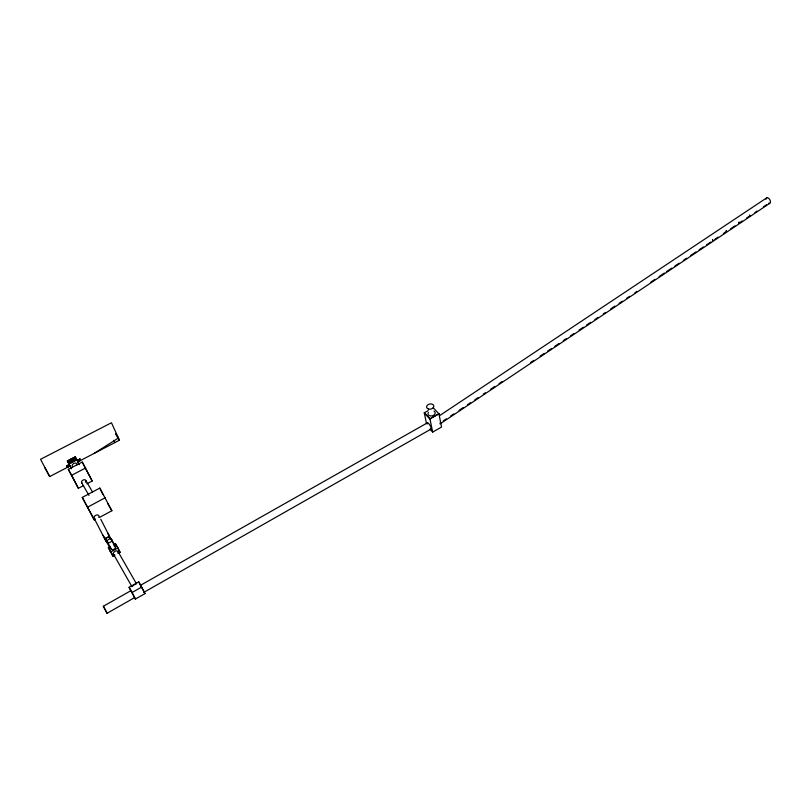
<?xml version="1.0" encoding="UTF-8"?>
<svg xmlns="http://www.w3.org/2000/svg" width="811" height="811" viewBox="0 0 811 811"><rect width="100%" height="100%" fill="white"/><g stroke="black" fill="none" stroke-linecap="round" stroke-linejoin="round"><path stroke-width="1.22" d="M109.911 547.648L104.974 539.295L105.024 537.794M738.831 222.407L738.811 223.045L738.993 222.315M749.607 215.189L749.81 215.706M749.709 215.767L749.516 215.25M66.766 467.207L69.107 465.99M78.738 459.898L78.221 459.878L79.934 458.985L80.502 460.253L78.028 461.043M79.63 459.431L79.985 459.107A1.845 1.186 -25.5 0 1 78.312 459.999M67.972 465.514L68.276 465.068L68.864 466.335M443.232 420.929L446.395 418.821M450.602 416.002L453.765 413.894M459.026 410.366L463.243 407.548M467.46 404.73L470.613 402.621M474.83 399.803L477.983 397.694M483.255 394.166L485.353 392.767M490.625 389.239L494.832 386.421M499.049 383.603L502.212 381.494M530.637 362.476L533.8 360.368M540.116 356.141L544.333 353.322M547.486 351.214L551.703 348.395M554.866 346.287L559.073 343.469M563.29 340.65L566.443 338.542M570.66 335.724L573.823 333.605M579.084 330.087L583.291 327.269M586.454 325.16L590.672 322.342M594.879 319.524L598.042 317.415M603.303 313.887L605.412 312.478M610.673 308.961L614.89 306.142M619.097 303.324L622.26 301.216M626.477 298.397L629.63 296.289M634.901 292.761L637 291.352M650.696 282.198L654.903 279.389M659.12 276.571L664.381 273.043M666.49 271.634L671.751 268.117M674.914 266.008L679.131 263.19M683.338 260.372L686.501 258.263M690.708 255.445L695.98 251.917M699.133 249.808L703.35 246.99M706.513 244.881L710.72 242.063M714.937 239.245L718.09 237.136M723.361 233.609L725.46 232.199M730.731 228.682L734.938 225.863M739.156 223.045L742.308 220.937M746.525 218.118L749.688 216.01M754.95 212.482L757.058 211.073M763.374 206.856L766.537 204.737M440.839 423.403L769.7 203.379M439.532 415.678L766.719 197.864M94.279 453.329L118.436 437.981L115.709 433.682L116.723 435.892M67.07 465.98L66.553 465.97L67.911 465.392L68.519 466.639M430.256 429.526L432.679 432.101L441.559 427.042L438.923 413.772L433.196 407.801M107.113 613.248L134.616 597.606L130.875 590.682L103.342 606.263L107.113 613.248L105.339 609.994M143.882 591.574L144.236 592.121L430.915 429.151M134.413 597.332L135.396 599.065L145.027 593.591L138.772 581.842L129.101 587.306L131.341 591.675M428.228 410.599L424.254 412.829L429.942 418.851L438.923 413.772L429.942 418.851L432.679 432.101M140.516 585.289L427.488 422.805M135.396 599.065L132.051 592.517L141.753 587.012M739.115 222.224L739.186 222.822M109.83 550.416L113.064 556.285L114.787 555.332M118.325 553.376L120.129 552.382L117.909 547.972L115.426 543.654L113.408 544.769M110.61 551.946L108.36 547.547L110.377 546.432M113.064 556.285L110.813 551.885L117.909 547.972M106.545 541.88L104.943 538.737L109.444 536.274L107.579 532.837M99.388 517.479L111.877 510.737L99.804 488.09L82.266 497.417L94.451 520.155L82.266 497.417M87.76 507.098L105.42 497.64M86.868 483.822L92.18 481.004L82.235 462.057L68.296 469.346L78.353 488.323L83.675 485.505M68.296 469.346L71.682 475.276L85.692 467.937M76.893 459.786L75.21 456.887L67.364 460.962L69.036 463.882L76.893 459.786L79.356 464.703L77.674 461.804M44.737 467.531L49.704 476.564L70.293 465.828M77.907 461.864L119.45 440.201L111.452 422.764L40.55 459.3L49.704 476.564M768.666 203.409L769.213 203.49L768.656 203.297M108.867 536.122L111.036 539.416L100.767 519.233M429.942 418.861L424.254 412.829L426.525 423.666M104.832 538.332L106.951 541.018M104.822 538.839L106.434 540.907L105.744 540.308A2.565 1.693 -30.1 0 1 107.833 537.298A2.565 1.693 -30.1 0 1 110.326 538.768M140.516 585.218L144.236 592.121M117.271 436.754L119.45 440.201M103.342 606.263L105.116 609.517M107.508 503.307L111.877 510.737M92.18 481.004L82.235 462.057M74.551 457.232L76.244 460.121M73.902 457.566L75.585 460.466M73.325 457.87L75.007 460.77M85.814 480.477L92.576 492.115M72.584 458.245L74.267 461.145M72.159 458.468L73.842 461.378M71.459 458.833L73.142 461.733M71.044 459.056L72.716 461.956M70.658 459.249L72.341 462.158M70.233 459.472L71.915 462.382M69.705 459.746L71.388 462.655M69.31 459.949L70.993 462.858M81.637 482.677L88.977 495.42M68.55 460.344L70.222 463.253M144.034 591.858L145.027 593.591M68.185 460.536L69.858 463.446M120.129 552.382L115.426 543.654M70.973 467.815L67.364 460.962M108.441 534.652L108.907 535.473M110.245 537.845L113.834 544.11M118.031 551.592L136.562 583.95M113.449 554.126L131.889 586.586M108.36 547.547L110.813 551.885M103.94 537.115L104.426 537.977M129.101 587.306L132.051 592.517M103.068 535.321L104.943 538.737M94.127 518.27L104.974 539.295M67.009 465.869L67.668 467.085M67.201 467.197L66.553 465.97A1.855 1.196 -25.9 0 0 68.195 465.038M78.677 459.776L79.316 461.003M78.86 461.114L78.221 459.878A1.845 1.186 -25.5 0 0 79.843 458.955M71.682 475.276L78.353 488.323M69.036 463.882L71.53 468.788M107.437 541.941L111.006 548.925M67.485 465.666L68.114 466.903M111.715 539.599L115.253 546.584M131.291 591.574L130.875 590.682M138.772 581.842L140.364 585.035M75.21 456.887L77.177 460.82M79.143 459.584L79.762 460.82M99.804 488.09L103.027 494.639M79.579 459.31L80.167 460.567M113.743 440.424L114.767 442.644M72.615 466.7A2.605 1.835 -28.3 0 1 74.105 463.324A2.605 1.835 -28.3 0 1 77.035 464.885M82.286 483.265A2.362 1.642 -28.8 0 1 82.043 480.852A2.362 1.642 -28.8 0 1 85.165 479.889A2.362 1.642 -28.8 0 1 85.408 482.292M95.404 519.03A2.686 1.804 -29.5 0 1 94.238 516.759A2.686 1.804 -29.5 0 1 97.573 514.955A2.686 1.804 -29.5 0 1 98.739 517.236M114.037 545.904A2.423 1.683 -28.1 0 1 115.294 547.8A2.423 1.683 -28.1 0 1 112.587 549.625A2.423 1.683 -28.1 0 1 110.874 548.043M114.675 554.825A2.615 1.703 -30.4 0 1 113.57 552.676A2.615 1.703 -30.4 0 1 116.804 550.882A2.615 1.703 -30.4 0 1 117.899 553.041M132.639 586.201A2.686 1.703 -31.3 0 1 135.346 584.366M427.285 423.95A3.609 1.014 60.6 0 1 428.522 423.362A3.609 1.014 60.6 0 1 430.996 427.559A3.609 1.014 60.6 0 1 430.185 428.867M434.007 411.126A3.639 2.605 -11.7 0 1 434.432 414.624A3.639 2.605 -11.7 0 1 429.648 415.719A3.639 2.605 -11.7 0 1 428.39 412.404M440.018 422.967A3.599 1.034 60.6 0 1 439.998 423.92M765.979 199.242A3.132 1.845 60 0 1 767.956 197.904A3.132 1.845 60 0 1 770.359 201.067A3.132 1.845 60 0 1 769.213 203.49M68.286 465.23A1.855 1.196 -25.9 0 1 66.644 466.082M712.727 239.874L712.717 240.512L712.727 239.874M726.261 230.821L726.25 231.47L726.261 230.821M108.654 542.63A2.443 1.683 -27.9 0 0 111.857 540.014A2.443 1.683 -27.9 0 0 108.218 539.67A2.443 1.683 -27.9 0 0 108.654 542.63M428.543 409.068A3.66 2.605 -11.7 0 0 433.824 406.098A3.66 2.605 -11.7 0 0 428.259 404.547A3.66 2.605 -11.7 0 0 428.543 409.068"/></g></svg>
